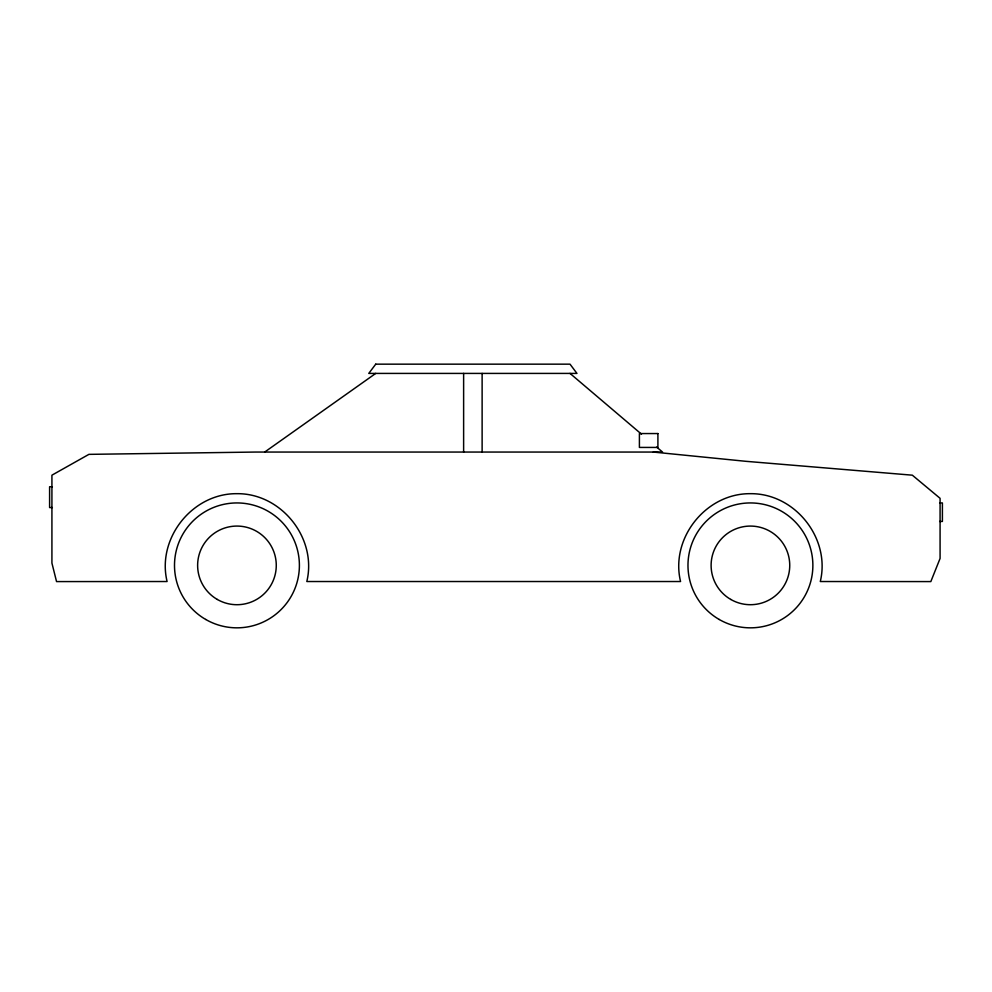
<?xml version="1.0" encoding="UTF-8"?>
<svg xmlns="http://www.w3.org/2000/svg" width="992" height="992" viewBox="0 0 992 992"><rect width="100%" height="100%" fill="white"/><g stroke="black" fill="none" stroke-linecap="round" stroke-linejoin="round"><path stroke-width="1.49" d="M264.703 452.054L375.732 373.414M52.378 486.75L49.6 486.75L49.6 507.569L52.378 507.569M939.622 502.944L942.4 502.944L942.4 521.445L939.622 521.445M653.282 452.054L745.798 461.305L912.33 475.18L940.081 498.319L940.081 558.446L930.831 581.585L820.285 581.523C830.775 538.309 794.89 493.198 750.423 493.681C705.957 493.198 670.071 538.309 680.562 581.523L306.813 581.523C317.304 538.309 281.418 493.198 236.952 493.681C192.485 493.198 156.6 538.309 167.09 581.523L56.544 581.585L51.919 563.072L51.919 475.18L88.92 454.361L255.452 452.054L662.532 452.054L656.679 447.082M570.016 373.414L641.452 434.136M482.124 373.414L482.124 452.054M463.624 373.414L463.624 452.054M375.732 364.163L368.788 373.414L576.947 373.414L570.016 364.163L375.732 364.163M657.907 433.554L639.406 433.554L639.406 447.429L657.907 447.429L657.907 433.554M719.2 619.467A62.446 62.446 0 0 0 812.87 565.39A62.446 62.446 0 0 0 719.2 511.302A62.446 62.446 0 0 0 719.2 619.467M730.769 599.441A39.32 39.32 0 0 0 789.744 565.39A39.32 39.32 0 0 0 730.769 531.34A39.32 39.32 0 0 0 730.769 599.441M205.728 619.467A62.446 62.446 0 0 0 299.398 565.39A62.446 62.446 0 0 0 205.728 511.302A62.446 62.446 0 0 0 205.728 619.467M217.285 599.441A39.32 39.32 0 0 0 276.272 565.39A39.32 39.32 0 0 0 217.285 531.34A39.32 39.32 0 0 0 217.285 599.441"/></g></svg>
